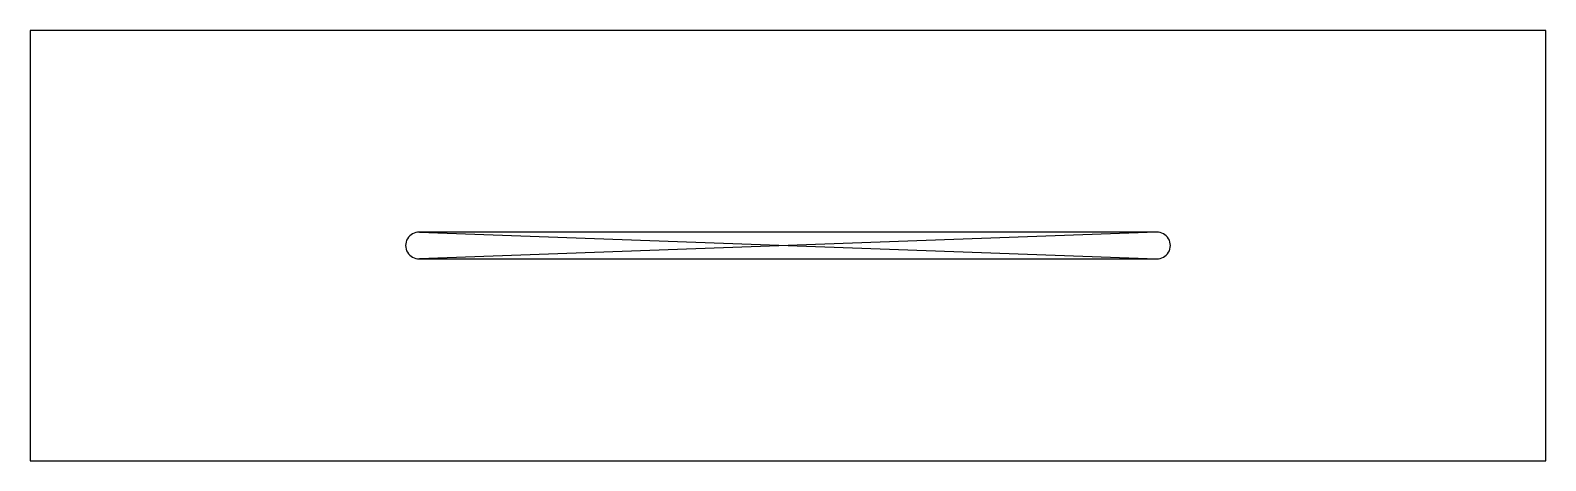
# Model space of a CAD drawing. Header units: millimetres. Extents: x 45 to 415, y -448 to -343.
import ezdxf

# ---------------------------------------------------------------- set-up
doc = ezdxf.new("R2010")
doc.units = ezdxf.units.MM
doc.layers.get('0').update_dxf_attribs({"linetype": 'CONTINUOUS'})

msp = doc.modelspace()

# ---------------------------------------------------------------- linework, layer by layer
for p, q in [((319.65, -392.73), (139.65, -392.73)), ((319.65, -392.73), (139.65, -399.23)), ((139.65, -392.73), (319.65, -399.23)), ((139.65, -399.23), (319.65, -399.23))]:
    msp.add_line(p, q)
msp.add_lwpolyline([(414.65, -343.48), (44.65, -343.48), (44.65, -448.48), (414.65, -448.48)], close=True)
for centre, start, end in [((139.53, -395.98), 87.9319, 272.0681), ((319.77, -395.98), -92.0681, 92.0681)]:
    msp.add_arc(centre, 3.25, start, end)

doc.saveas('drawing.dxf')
